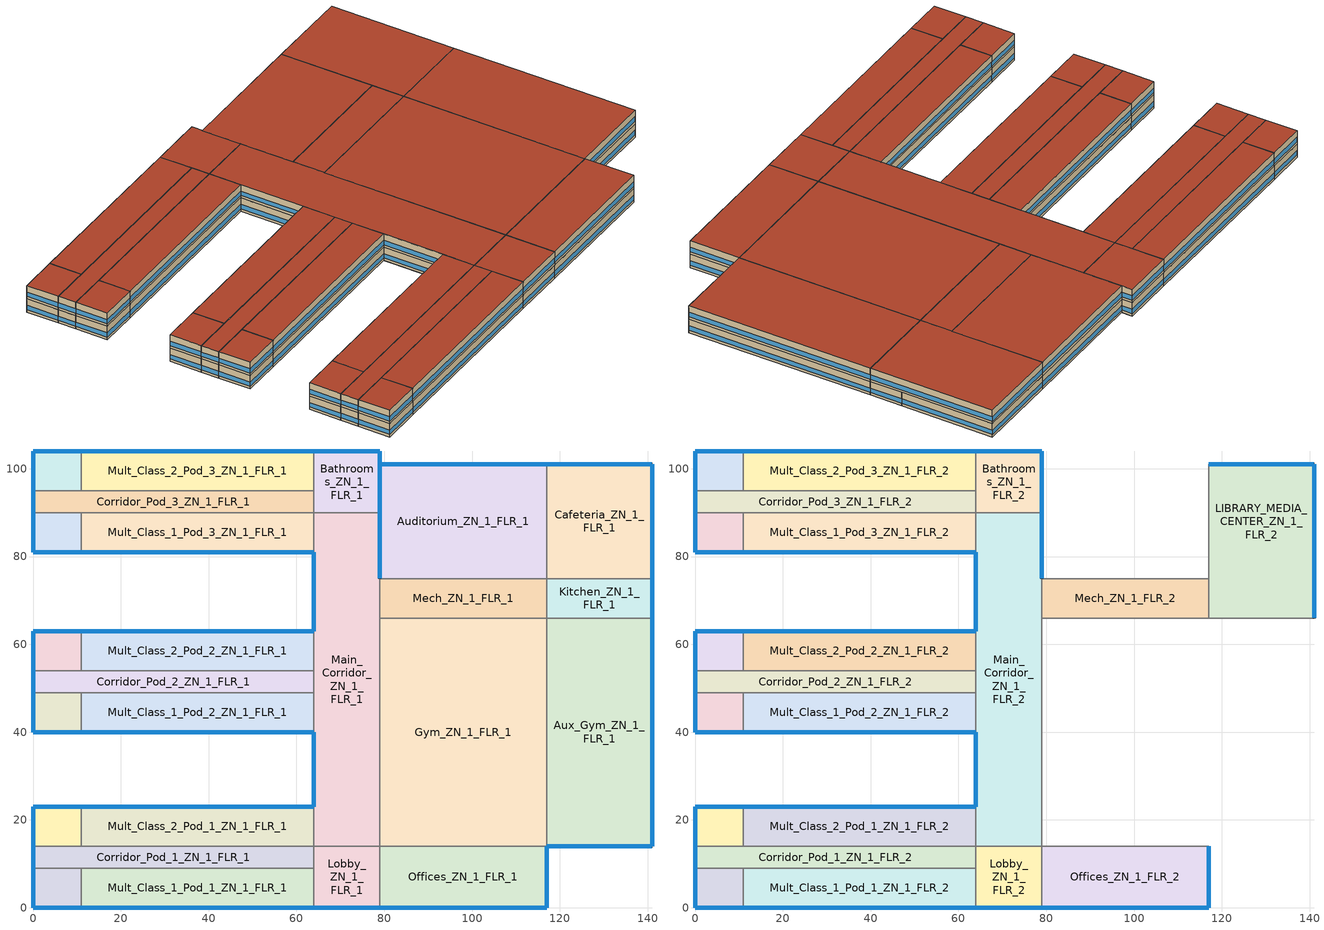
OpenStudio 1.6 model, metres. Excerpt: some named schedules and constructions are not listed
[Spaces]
Mult_Class_1_Pod_3_ZN_1_FLR_1
 floor ground: 64,90 64,81 11,81 11,90 z0
 wall outside: 11,81 64,81 z0:4
 wall to Main_Corridor_ZN_1_FLR_1: 64,81 64,90 z0:4
 wall to Corner_Class_1_Pod_3_ZN_1_FLR_1: 11,90 11,81 z0:4
 wall to Corridor_Pod_3_ZN_1_FLR_1: 64,90 11,90 z0:4
 window: 11.03,81 63.97,81 z0.76:2.06
Aux_Gym_ZN_1_FLR_1
 floor ground: 141,66 141,14 117,14 117,66 z0
 wall outside: 117,14 141,14 141,66 z4:8; 117,14 141,14 141,66 z0:4
 wall to Kitchen_ZN_1_FLR_1: 141,66 117,66 z0:4
 wall to LIBRARY_MEDIA_CENTER_ZN_1_FLR_2: 141,66 117,66 z4:8
 wall to Gym_ZN_1_FLR_1: 117,66 117,14 z0:4; 117,66 117,14 z4:8
 window: 117.03,14 140.97,14 / 141,14.03 141,65.97 z0.76:2.06; 117.03,14 140.97,14 / 141,14.03 141,65.97 z4.76:6.06
 roof outside: 141,14 141,66 117,66 117,14 z8
Corner_Class_1_Pod_3_ZN_1_FLR_1
 floor ground: 11,90 11,81 0,81 0,90 z0
 wall outside: 0,90 0,81 11,81 z0:4
 wall to Corridor_Pod_3_ZN_1_FLR_1: 11,90 0,90 z0:4
 window: 0.03,81 10.97,81 / 0,89.97 0,81.03 z0.76:2.06
Main_Corridor_ZN_1_FLR_1
 floor ground: 79,90 79,14 64,14 64,90 z0
 wall outside: 64,81 64,63 / 64,40 64,23 / 79,75 79,90 z0:4
 wall to Mult_Class_2_Pod_2_ZN_1_FLR_1: 64,63 64,54 z0:4
 wall to Mult_Class_1_Pod_2_ZN_1_FLR_1: 64,49 64,40 z0:4
 wall to Gym_ZN_1_FLR_1: 79,14 79,66 z0:4
 wall to Lobby_ZN_1_FLR_1: 64,14 79,14 z0:4
 wall to Corridor_Pod_2_ZN_1_FLR_1: 64,54 64,49 z0:4
 wall to Mech_ZN_1_FLR_1: 79,66 79,75 z0:4
 wall to Bathrooms_ZN_1_FLR_1: 79,90 64,90 z0:4
 wall to Mult_Class_2_Pod_1_ZN_1_FLR_1: 64,23 64,14 z0:4
 window: 64,39.97 64,23.03 / 79,75.03 79,89.97 / 64,80.97 64,63.03 z0.76:2.06
Auditorium_ZN_1_FLR_1
 floor ground: 117,101 117,75 79,75 79,101 z0
 wall outside: 117,101 79,101 79,75 z0:4; 117,101 79,101 79,75 z4:8
 wall to Mech_ZN_1_FLR_2: 79,75 117,75 z4:8
 wall to Mech_ZN_1_FLR_1: 79,75 117,75 z0:4
 wall to LIBRARY_MEDIA_CENTER_ZN_1_FLR_2: 117,75 117,101 z4:8
 wall to Cafeteria_ZN_1_FLR_1: 117,75 117,101 z0:4
 window: 116.97,101 79.03,101 / 79,100.97 79,75.03 z0.76:2.06; 116.97,101 79.03,101 / 79,100.97 79,75.03 z4.76:6.06
 roof outside: 117,75 117,101 79,101 79,75 z8
Mult_Class_2_Pod_3_ZN_1_FLR_1
 floor ground: 64,104 64,95 11,95 11,104 z0
 wall outside: 64,104 11,104 z0:4
 wall to Corner_Class_2_Pod_3_ZN_1_FLR_1: 11,104 11,95 z0:4
 wall to Corridor_Pod_3_ZN_1_FLR_1: 11,95 64,95 z0:4
 wall to Bathrooms_ZN_1_FLR_1: 64,95 64,104 z0:4
 window: 63.97,104 11.03,104 z0.76:2.06
Kitchen_ZN_1_FLR_1
 floor ground: 141,75 141,66 117,66 117,75 z0
 wall outside: 141,66 141,75 z0:4
 wall to Cafeteria_ZN_1_FLR_1: 141,75 117,75 z0:4
 wall to Mech_ZN_1_FLR_1: 117,75 117,66 z0:4
 window: 141,66.03 141,74.97 z0.76:2.06
Mult_Class_2_Pod_1_ZN_1_FLR_1
 floor ground: 64,23 64,14 11,14 11,23 z0
 wall outside: 64,23 11,23 z0:4
 wall to Corridor_Pod_1_ZN_1_FLR_1: 11,14 64,14 z0:4
 wall to Corner_Class_2_Pod_1_ZN_1_FLR_1: 11,23 11,14 z0:4
 window: 63.97,23 11.03,23 z0.76:2.06
Corridor_Pod_3_ZN_1_FLR_1
 floor ground: 64,95 64,90 0,90 0,95 z0
 wall outside: 0,95 0,90 z0:4
 wall to Bathrooms_ZN_1_FLR_1: 64,90 64,95 z0:4
 wall to Corner_Class_2_Pod_3_ZN_1_FLR_1: 11,95 0,95 z0:4
 window: 0,94.97 0,90.03 z0.76:2.07
Corridor_Pod_1_ZN_1_FLR_1
 floor ground: 64,14 64,9 0,9 0,14 z0
 wall outside: 0,14 0,9 z0:4
 wall to Corner_Class_2_Pod_1_ZN_1_FLR_1: 11,14 0,14 z0:4
 wall to Mult_Class_1_Pod_1_ZN_1_FLR_1: 11,9 64,9 z0:4
 wall to Lobby_ZN_1_FLR_1: 64,9 64,14 z0:4
 wall to Corner_Class_1_Pod_1_ZN_1_FLR_1: 0,9 11,9 z0:4
 window: 0,13.97 0,9.03 z0.76:2.07
Gym_ZN_1_FLR_1
 floor ground: 117,66 117,14 79,14 79,66 z0
 wall to Main_Corridor_ZN_1_FLR_2: 79,66 79,14 z4:8
 wall to Mech_ZN_1_FLR_2: 117,66 79,66 z4:8
 wall to Mech_ZN_1_FLR_1: 117,66 79,66 z0:4
 wall to Offices_ZN_1_FLR_1: 79,14 117,14 z0:4
 wall to Offices_ZN_1_FLR_2: 79,14 117,14 z4:8
 roof outside: 117,14 117,66 79,66 79,14 z8
Offices_ZN_1_FLR_1
 floor ground: 117,14 117,0 79,0 79,14 z0
 wall outside: 79,0 117,0 117,14 z0:4
 wall to Lobby_ZN_1_FLR_1: 79,14 79,0 z0:4
 window: 79.03,0 116.97,0 / 117,0.03 117,13.97 z0.76:2.06
Mult_Class_1_Pod_2_ZN_1_FLR_1
 floor ground: 64,49 64,40 11,40 11,49 z0
 wall outside: 11,40 64,40 z0:4
 wall to Corridor_Pod_2_ZN_1_FLR_1: 64,49 11,49 z0:4
 wall to Corner_Class_1_Pod_2_ZN_1_FLR_1: 11,49 11,40 z0:4
 window: 11.03,40 63.97,40 z0.76:2.06
Lobby_ZN_1_FLR_1
 floor ground: 79,14 79,0 64,0 64,14 z0
 wall outside: 64,0 79,0 z0:4
 wall to Mult_Class_1_Pod_1_ZN_1_FLR_1: 64,9 64,0 z0:4
 window: 64.03,0 78.97,0 z0.76:2.06
Bathrooms_ZN_1_FLR_1
 floor ground: 79,104 79,90 64,90 64,104 z0
 wall outside: 79,90 79,101 79,104 64,104 z0:4
 window: 79,101.03 79,103.97 z0.76:2.08; 78.97,104 64.03,104 / 79,90.03 79,100.97 z0.76:2.06
Corner_Class_2_Pod_1_ZN_1_FLR_1
 floor ground: 11,23 11,14 0,14 0,23 z0
 wall outside: 11,23 0,23 0,14 z0:4
 window: 10.97,23 0.03,23 / 0,22.97 0,14.03 z0.76:2.06
Corner_Class_2_Pod_3_ZN_1_FLR_1
 floor ground: 11,104 11,95 0,95 0,104 z0
 wall outside: 11,104 0,104 0,95 z0:4
 window: 0,103.97 0,95.03 / 10.97,104 0.03,104 z0.76:2.06
Corner_Class_1_Pod_2_ZN_1_FLR_1
 floor ground: 11,49 11,40 0,40 0,49 z0
 wall outside: 0,49 0,40 11,40 z0:4
 wall to Corridor_Pod_2_ZN_1_FLR_1: 11,49 0,49 z0:4
 window: 0.03,40 10.97,40 / 0,48.97 0,40.03 z0.76:2.06
Mech_ZN_1_FLR_1
 floor ground: 117,75 117,66 79,66 79,75 z0
Corner_Class_1_Pod_1_ZN_1_FLR_1
 floor ground: 11,9 11,0 0,0 0,9 z0
 wall outside: 0,9 0,0 11,0 z0:4
 wall to Mult_Class_1_Pod_1_ZN_1_FLR_1: 11,0 11,9 z0:4
 window: 0,8.97 0,0.03 / 0.03,0 10.97,0 z0.76:2.06
Cafeteria_ZN_1_FLR_1
 floor ground: 141,101 141,75 117,75 117,101 z0
 wall outside: 141,75 141,101 117,101 z0:4
 window: 140.97,101 117.03,101 / 141,75.03 141,100.97 z0.76:2.06
Mult_Class_1_Pod_1_ZN_1_FLR_1
 floor ground: 64,9 64,0 11,0 11,9 z0
 wall outside: 11,0 64,0 z0:4
 window: 11.03,0 63.97,0 z0.76:2.06
Mult_Class_2_Pod_2_ZN_1_FLR_1
 floor ground: 64,63 64,54 11,54 11,63 z0
 wall outside: 64,63 11,63 z0:4
 wall to Corridor_Pod_2_ZN_1_FLR_1: 11,54 64,54 z0:4
 wall to Corner_Class_2_Pod_2_ZN_1_FLR_1: 11,63 11,54 z0:4
 window: 63.97,63 11.03,63 z0.76:2.06
Corner_Class_2_Pod_2_ZN_1_FLR_1
 floor ground: 11,63 11,54 0,54 0,63 z0
 wall outside: 11,63 0,63 0,54 z0:4
 wall to Corridor_Pod_2_ZN_1_FLR_1: 0,54 11,54 z0:4
 window: 10.97,63 0.03,63 / 0,62.97 0,54.03 z0.76:2.06
Corridor_Pod_2_ZN_1_FLR_1
 floor ground: 64,54 64,49 0,49 0,54 z0
 wall outside: 0,54 0,49 z0:4
 window: 0,53.97 0,49.03 z0.76:2.07
Lobby_ZN_1_FLR_2
 floor to Lobby_ZN_1_FLR_1: 79,14 79,0 64,0 64,14 z4
 wall outside: 64,0 79,0 z4:8
 wall to Main_Corridor_ZN_1_FLR_2: 79,14 64,14 z4:8
 wall to Mult_Class_1_Pod_1_ZN_1_FLR_2: 64,9 64,0 z4:8
 wall to Corridor_Pod_1_ZN_1_FLR_2: 64,14 64,9 z4:8
 wall to Offices_ZN_1_FLR_2: 79,0 79,14 z4:8
 window: 64.03,0 78.97,0 z4.76:6.06
 roof outside: 79,0 79,14 64,14 64,0 z8
Main_Corridor_ZN_1_FLR_2
 floor to Main_Corridor_ZN_1_FLR_1: 79,90 79,14 64,14 64,90 z4
 wall outside: 64,81 64,63 / 64,40 64,23 / 79,75 79,90 z4:8
 wall to Mult_Class_1_Pod_3_ZN_1_FLR_2: 64,90 64,81 z4:8
 wall to Corridor_Pod_2_ZN_1_FLR_2: 64,54 64,49 z4:8
 wall to Mult_Class_1_Pod_2_ZN_1_FLR_2: 64,49 64,40 z4:8
 wall to Mech_ZN_1_FLR_2: 79,66 79,75 z4:8
 wall to Mult_Class_2_Pod_1_ZN_1_FLR_2: 64,23 64,14 z4:8
 wall to Mult_Class_2_Pod_2_ZN_1_FLR_2: 64,63 64,54 z4:8
 wall to Bathrooms_ZN_1_FLR_2: 79,90 64,90 z4:8
 window: 79,75.03 79,89.97 / 64,39.97 64,23.03 / 64,80.97 64,63.03 z4.76:6.06
 roof outside: 79,14 79,90 64,90 64,14 z8
Corridor_Pod_2_ZN_1_FLR_2
 floor to Corridor_Pod_2_ZN_1_FLR_1: 64,54 64,49 0,49 0,54 z4
 wall outside: 0,54 0,49 z4:8
 wall to Corner_Class_1_Pod_2_ZN_1_FLR_2: 0,49 11,49 z4:8
 wall to Corner_Class_2_Pod_2_ZN_1_FLR_2: 11,54 0,54 z4:8
 wall to Mult_Class_2_Pod_2_ZN_1_FLR_2: 64,54 11,54 z4:8
 wall to Mult_Class_1_Pod_2_ZN_1_FLR_2: 11,49 64,49 z4:8
 window: 0,53.97 0,49.03 z4.76:6.07
 roof outside: 64,49 64,54 0,54 0,49 z8
Mult_Class_2_Pod_2_ZN_1_FLR_2
 floor to Mult_Class_2_Pod_2_ZN_1_FLR_1: 64,63 64,54 11,54 11,63 z4
 wall outside: 64,63 11,63 z4:8
 wall to Corner_Class_2_Pod_2_ZN_1_FLR_2: 11,63 11,54 z4:8
 window: 63.97,63 11.03,63 z4.76:6.06
 roof outside: 64,54 64,63 11,63 11,54 z8
Mult_Class_2_Pod_1_ZN_1_FLR_2
 floor to Mult_Class_2_Pod_1_ZN_1_FLR_1: 64,23 64,14 11,14 11,23 z4
 wall outside: 64,23 11,23 z4:8
 wall to Corridor_Pod_1_ZN_1_FLR_2: 11,14 64,14 z4:8
 wall to Corner_Class_2_Pod_1_ZN_1_FLR_2: 11,23 11,14 z4:8
 window: 63.97,23 11.03,23 z4.76:6.06
 roof outside: 64,14 64,23 11,23 11,14 z8
Bathrooms_ZN_1_FLR_2
 floor to Bathrooms_ZN_1_FLR_1: 79,104 79,90 64,90 64,104 z4
 wall outside: 79,90 79,101 79,104 64,104 z4:8
 wall to Mult_Class_2_Pod_3_ZN_1_FLR_2: 64,104 64,95 z4:8
 wall to Corridor_Pod_3_ZN_1_FLR_2: 64,95 64,90 z4:8
 window: 78.97,104 64.03,104 / 79,90.03 79,100.97 z4.76:6.06; 79,101.03 79,103.97 z4.76:6.08
 roof outside: 79,90 79,104 64,104 64,90 z8
LIBRARY_MEDIA_CENTER_ZN_1_FLR_2
 floor to Cafeteria_ZN_1_FLR_1: 141,101 141,75 117,75 117,101 z4
 floor to Kitchen_ZN_1_FLR_1: 141,75 141,66 117,66 117,75 z4
 wall outside: 141,66 141,101 117,101 z4:8
 wall to Mech_ZN_1_FLR_2: 117,75 117,66 z4:8
 window: 141,66.03 141,100.97 / 140.97,101 117.03,101 z4.76:6.06
 roof outside: 141,66 141,101 117,101 117,66 z8
Mult_Class_1_Pod_2_ZN_1_FLR_2
 floor to Mult_Class_1_Pod_2_ZN_1_FLR_1: 64,49 64,40 11,40 11,49 z4
 wall outside: 11,40 64,40 z4:8
 wall to Corner_Class_1_Pod_2_ZN_1_FLR_2: 11,49 11,40 z4:8
 window: 11.03,40 63.97,40 z4.76:6.06
 roof outside: 64,40 64,49 11,49 11,40 z8
Corner_Class_1_Pod_2_ZN_1_FLR_2
 floor to Corner_Class_1_Pod_2_ZN_1_FLR_1: 11,49 11,40 0,40 0,49 z4
 wall outside: 0,49 0,40 11,40 z4:8
 window: 0,48.97 0,40.03 / 0.03,40 10.97,40 z4.76:6.06
 roof outside: 11,40 11,49 0,49 0,40 z8
Offices_ZN_1_FLR_2
 floor to Offices_ZN_1_FLR_1: 117,14 117,0 79,0 79,14 z4
 wall outside: 79,0 117,0 117,14 z4:8
 window: 117,0.03 117,13.97 / 79.03,0 116.97,0 z4.76:6.06
 roof outside: 117,0 117,14 79,14 79,0 z8
Corner_Class_2_Pod_1_ZN_1_FLR_2
 floor to Corner_Class_2_Pod_1_ZN_1_FLR_1: 11,23 11,14 0,14 0,23 z4
 wall outside: 11,23 0,23 0,14 z4:8
 wall to Corridor_Pod_1_ZN_1_FLR_2: 0,14 11,14 z4:8
 window: 10.97,23 0.03,23 / 0,22.97 0,14.03 z4.76:6.06
 roof outside: 11,14 11,23 0,23 0,14 z8
Mult_Class_1_Pod_1_ZN_1_FLR_2
 floor to Mult_Class_1_Pod_1_ZN_1_FLR_1: 64,9 64,0 11,0 11,9 z4
 wall outside: 11,0 64,0 z4:8
 wall to Corner_Class_1_Pod_1_ZN_1_FLR_2: 11,9 11,0 z4:8
 wall to Corridor_Pod_1_ZN_1_FLR_2: 64,9 11,9 z4:8
 window: 11.03,0 63.97,0 z4.76:6.06
 roof outside: 64,0 64,9 11,9 11,0 z8
Corridor_Pod_3_ZN_1_FLR_2
 floor to Corridor_Pod_3_ZN_1_FLR_1: 64,95 64,90 0,90 0,95 z4
 wall outside: 0,95 0,90 z4:8
 wall to Corner_Class_2_Pod_3_ZN_1_FLR_2: 11,95 0,95 z4:8
 wall to Mult_Class_1_Pod_3_ZN_1_FLR_2: 11,90 64,90 z4:8
 wall to Mult_Class_2_Pod_3_ZN_1_FLR_2: 64,95 11,95 z4:8
 wall to Corner_Class_1_Pod_3_ZN_1_FLR_2: 0,90 11,90 z4:8
 window: 0,94.97 0,90.03 z4.76:6.07
 roof outside: 64,90 64,95 0,95 0,90 z8
Mech_ZN_1_FLR_2
 floor to Mech_ZN_1_FLR_1: 117,75 117,66 79,66 79,75 z4
 roof outside: 117,66 117,75 79,75 79,66 z8
Corner_Class_1_Pod_1_ZN_1_FLR_2
 floor to Corner_Class_1_Pod_1_ZN_1_FLR_1: 11,9 11,0 0,0 0,9 z4
 wall outside: 0,9 0,0 11,0 z4:8
 wall to Corridor_Pod_1_ZN_1_FLR_2: 11,9 0,9 z4:8
 window: 0.03,0 10.97,0 / 0,8.97 0,0.03 z4.76:6.06
 roof outside: 11,0 11,9 0,9 0,0 z8
Mult_Class_1_Pod_3_ZN_1_FLR_2
 floor to Mult_Class_1_Pod_3_ZN_1_FLR_1: 64,90 64,81 11,81 11,90 z4
 wall outside: 11,81 64,81 z4:8
 wall to Corner_Class_1_Pod_3_ZN_1_FLR_2: 11,90 11,81 z4:8
 window: 11.03,81 63.97,81 z4.76:6.06
 roof outside: 64,81 64,90 11,90 11,81 z8
Corridor_Pod_1_ZN_1_FLR_2
 floor to Corridor_Pod_1_ZN_1_FLR_1: 64,14 64,9 0,9 0,14 z4
 wall outside: 0,14 0,9 z4:8
 window: 0,13.97 0,9.03 z4.76:6.07
 roof outside: 64,9 64,14 0,14 0,9 z8
Corner_Class_2_Pod_3_ZN_1_FLR_2
 floor to Corner_Class_2_Pod_3_ZN_1_FLR_1: 11,104 11,95 0,95 0,104 z4
 wall outside: 11,104 0,104 0,95 z4:8
 wall to Mult_Class_2_Pod_3_ZN_1_FLR_2: 11,95 11,104 z4:8
 window: 0,103.97 0,95.03 / 10.97,104 0.03,104 z4.76:6.06
 roof outside: 11,95 11,104 0,104 0,95 z8
Corner_Class_1_Pod_3_ZN_1_FLR_2
 floor to Corner_Class_1_Pod_3_ZN_1_FLR_1: 11,90 11,81 0,81 0,90 z4
 wall outside: 0,90 0,81 11,81 z4:8
 window: 0,89.97 0,81.03 / 0.03,81 10.97,81 z4.76:6.06
 roof outside: 11,81 11,90 0,90 0,81 z8
Corner_Class_2_Pod_2_ZN_1_FLR_2
 floor to Corner_Class_2_Pod_2_ZN_1_FLR_1: 11,63 11,54 0,54 0,63 z4
 wall outside: 11,63 0,63 0,54 z4:8
 window: 0,62.97 0,54.03 / 10.97,63 0.03,63 z4.76:6.06
 roof outside: 11,54 11,63 0,63 0,54 z8
Mult_Class_2_Pod_3_ZN_1_FLR_2
 floor to Mult_Class_2_Pod_3_ZN_1_FLR_1: 64,104 64,95 11,95 11,104 z4
 wall outside: 64,104 11,104 z4:8
 window: 63.97,104 11.03,104 z4.76:6.06
 roof outside: 64,95 64,104 11,104 11,95 z8
[Site]
Calgary Int'l_AB_CAN: Latitude {deg}=51.12; Longitude {deg}=-114.02; Time Zone {hr}=-7; Elevation {m}=1084; Terrain=City
[Building]
c:/test//SecondarySchool.osm: North Axis {deg}=0; Default Construction Set=DND-Concrete at climate 7a
[Site:WaterMainsTemperature]
Calculation Method=Correlation; Annual Average Outdoor Air Temperature {C}=3.94167; Maximum Difference In Monthly Average Outdoor Air Temperatures {deltaC}=25
[SizingPeriod:DesignDay] Barometric Pressure {Pa}=88963; Sky Clearness=0; Rain Indicator=0; Snow Indicator=0; Day of Month=21; Daylight Saving Time Indicator=0; Humidity Indicating Type=Wetbulb; Dry-Bulb Temperature Range Modifier Type=DefaultMultipliers
Name | Maximum Dry-Bulb Temperature {C} | Daily Dry-Bulb Temperature Range {deltaC} | Humidity Indicating Conditions at Maximum Dry-Bulb {BasedOnField A3} | Wind Speed {m/s} | Wind Direction {deg} | Month | Day Type | Solar Model Indicator | ASHRAE Taub | ASHRAE Taud
Calgary Int'l Ann Clg .4% Condns DB=>MWB | 28.6 | 12.3 | 15.7 | 4.6 | 160 | 7 | SummerDesignDay | ASHRAETau | 0.341 | 2.408
Calgary Int'l Ann Htg 99.6% Condns DB | -29.1 | 0 | -29.1 | 2.9 | 0 | 1 | WinterDesignDay | ASHRAEClearSky
Calgary Int'l Ann Clg .4% Condns WB=>MDB | 25.4 | 12.3 | 17.3 | 4.6 | 160 | 7 | SummerDesignDay | ASHRAETau | 0.341 | 2.408
[DefaultConstructionSet]
DND-Concrete at climate 7a: Default Exterior Surface Constructions=DND-Concrete at climate 7a; Default Interior Surface Constructions=000_Interior_DefSurfCons 12; Default Ground Contact Surface Constructions=DND-Concrete at climate 7a 1; Default Exterior SubSurface Constructions=DND-Concrete at climate 7a; Default Interior SubSurface Constructions=000_Interior_DefSubCons 12; Interior Partition Construction=000_Interior Partition
[DefaultSurfaceConstructions]
Name | Floor Construction | Wall Construction | Roof Ceiling Construction
000_Interior_DefSurfCons 12 | 000_Interior Floor | 000_Interior Wall | 000_Interior Ceiling
DND-Concrete at climate 7a | Customized opaque construction {a4e47e8b-9e09-4e5f-99bc-ec389d36c142} to conductance of 0.162 | Customized opaque construction {7e0e8517-1978-47b6-b5c4-ed5cdfad132d} to conductance of 0.21 | Customized opaque construction {91dd3ad6-c4ed-446f-862c-ba0d466af804} to conductance of 0.162
DND-Concrete at climate 7a 1 | Customized opaque construction {886fa21d-1e43-4610-9e3d-a19a7f328003} to conductance of 0.757 | Customized opaque construction {d8697925-f35f-464e-b3ed-13406df1dc88} to conductance of 0.284 | Customized opaque construction {a4e47e8b-9e09-4e5f-99bc-ec389d36c142} to conductance of 0.284
[DefaultSubSurfaceConstructions]
Name | Fixed Window Construction | Operable Window Construction | Door Construction | Glass Door Construction | Skylight Construction | Tubular Daylight Dome Construction | Tubular Daylight Diffuser Construction | Overhead Door Construction
000_Interior_DefSubCons 12 | 000_Interior Window | 000_Interior Window | 000_Interior Door | 000_Exterior Window | 000_Exterior Window | 000_Interior Window | 000_Interior Window
DND-Concrete at climate 7a | Customized Fenestration: cond=0.220 tvis=0.210 tsol=0.500 | Customized Fenestration: cond=0.220 tvis=0.210 tsol=0.500 | Customized opaque construction {817e4dd6-990c-4eea-94df-b19237fae46e} to conductance of 2.2 | Customized Fenestration: cond=0.220 tvis=0.210 tsol=0.500 | Customized Fenestration: cond=0.220 tvis=0.210 tsol=0.500 | Customized Fenestration: cond=0.220 tvis=0.210 tsol=0.500 | Customized Fenestration: cond=0.220 tvis=0.210 tsol=0.500 | Customized opaque construction {0dab842d-a36e-49f3-8818-1a9c34399617} to conductance of 2.2
[Construction]
000_Interior Partition; 000_Interior Door: 000_G05 25mm wood
000_Interior Floor: 000_F16 Acoustic tile, 000_F05 Ceiling air space resistance, 000_M11 100mm lightweight concrete
000_Interior Wall: 000_G01a 19mm gypsum board, 000_F04 Wall air space resistance, 000_G01a 19mm gypsum board
000_Interior Ceiling: 000_M11 100mm lightweight concrete, 000_F05 Ceiling air space resistance, 000_F16 Acoustic tile
000_Interior Window: 000_Clear 3mm
000_Exterior Window: 000_Clear 3mm, 000_Air 13mm, 000_Clear 3mm
Customized Fenestration: cond=0.220 tvis=0.210 tsol=0.500: Customized Fenestration:: cond=0.220 tvis=0.210 tsol=0.500
[Material]
Name | Roughness | Thickness | Conductivity | Density | Specific Heat
000_G05 25mm wood | MediumSmooth | 0.0254 | 0.15 | 608 | 1630
000_G01a 19mm gypsum board | MediumSmooth | 0.019 | 0.16 | 800 | 1090
000_F16 Acoustic tile | MediumSmooth | 0.0191 | 0.06 | 368 | 590
000_M11 100mm lightweight concrete | MediumRough | 0.1016 | 0.53 | 1280 | 840
[Material:AirGap]
Name | Thermal Resistance
000_F05 Ceiling air space resistance | 0.18
000_F04 Wall air space resistance | 0.15
[WindowMaterial:SimpleGlazingSystem]
Customized Fenestration:: cond=0.220 tvis=0.210 tsol=0.500: U-Factor {W/m2-K}=2.2; Solar Heat Gain Coefficient=0.6; Visible Transmittance=0.21
[WindowMaterial:Glazing]
000_Clear 3mm: Optical Data Type=SpectralAverage; Thickness=0.003; Solar Transmittance at Normal Incidence=0.837; Front Side Solar Reflectance at Normal Incidence=0.075; Back Side Solar Reflectance at Normal Incidence=0.075; Visible Transmittance at Normal Incidence=0.898; Front Side Visible Reflectance at Normal Incidence=0.081; Back Side Visible Reflectance at Normal Incidence=0.081; Infrared Transmittance at Normal Incidence=0; Front Side Infrared Hemispherical Emissivity=0.84; Back Side Infrared Hemispherical Emissivity=0.84; Conductivity=0.9
[WindowMaterial:Gas]
000_Air 13mm: Gas Type=Air; Thickness=0.0127
[ThermalZone] Multiplier=1; Use Ideal Air Loads=Yes
Name | Thermostat
Mult_Class_2_Pod_1_ZN_1_FLR_2 Thermal Zone; Mult_Class_1_Pod_3_ZN_1_FLR_1 Thermal Zone; Corner_Class_1_Pod_3_ZN_1_FLR_1 Thermal Zone; Main_Corridor_ZN_1_FLR_1 Thermal Zone; Mult_Class_1_Pod_1_ZN_1_FLR_1 Thermal Zone; Corner_Class_2_Pod_1_ZN_1_FLR_2 Thermal Zone; Mult_Class_2_Pod_2_ZN_1_FLR_2 Thermal Zone; Mult_Class_1_Pod_2_ZN_1_FLR_2 Thermal Zone; Mult_Class_2_Pod_3_ZN_1_FLR_1 Thermal Zone; Main_Corridor_ZN_1_FLR_2 Thermal Zone; Mult_Class_2_Pod_1_ZN_1_FLR_1 Thermal Zone; Corridor_Pod_1_ZN_1_FLR_1 Thermal Zone; Corridor_Pod_3_ZN_1_FLR_2 Thermal Zone; Corridor_Pod_3_ZN_1_FLR_1 Thermal Zone; Corner_Class_1_Pod_1_ZN_1_FLR_1 Thermal Zone; Corridor_Pod_2_ZN_1_FLR_2 Thermal Zone; Mech_ZN_1_FLR_2 Thermal Zone; Mult_Class_2_Pod_3_ZN_1_FLR_2 Thermal Zone; Mult_Class_2_Pod_2_ZN_1_FLR_1 Thermal Zone; Bathrooms_ZN_1_FLR_2 Thermal Zone; Corner_Class_2_Pod_3_ZN_1_FLR_1 Thermal Zone; Corner_Class_1_Pod_3_ZN_1_FLR_2 Thermal Zone; Mult_Class_1_Pod_2_ZN_1_FLR_1 Thermal Zone; Corner_Class_1_Pod_2_ZN_1_FLR_2 Thermal Zone; Bathrooms_ZN_1_FLR_1 Thermal Zone; Mult_Class_1_Pod_3_ZN_1_FLR_2 Thermal Zone; Corner_Class_2_Pod_3_ZN_1_FLR_2 Thermal Zone; Corner_Class_2_Pod_1_ZN_1_FLR_1 Thermal Zone; Corner_Class_1_Pod_1_ZN_1_FLR_2 Thermal Zone; Corner_Class_2_Pod_2_ZN_1_FLR_2 Thermal Zone; Corner_Class_1_Pod_2_ZN_1_FLR_1 Thermal Zone; Mult_Class_1_Pod_1_ZN_1_FLR_2 Thermal Zone; Mech_ZN_1_FLR_1 Thermal Zone; Corridor_Pod_1_ZN_1_FLR_2 Thermal Zone; Corner_Class_2_Pod_2_ZN_1_FLR_1 Thermal Zone; Corridor_Pod_2_ZN_1_FLR_1 Thermal Zone | NECB-D
Aux_Gym_ZN_1_FLR_1 Thermal Zone; Gym_ZN_1_FLR_1 Thermal Zone; Kitchen_ZN_1_FLR_1 Thermal Zone | NECB-B
Cafeteria_ZN_1_FLR_1 Thermal Zone; Lobby_ZN_1_FLR_2 Thermal Zone; Auditorium_ZN_1_FLR_1 Thermal Zone; Lobby_ZN_1_FLR_1 Thermal Zone; LIBRARY_MEDIA_CENTER_ZN_1_FLR_2 Thermal Zone | NECB-C
Offices_ZN_1_FLR_2 Thermal Zone; Offices_ZN_1_FLR_1 Thermal Zone | NECB-A
[Space] Part of Total Floor Area=Yes
Name | Space Type | Building Story | Thermal Zone
Mult_Class_2_Pod_1_ZN_1_FLR_2 | NECB-Classroom/lecture/training | 1 | Mult_Class_2_Pod_1_ZN_1_FLR_2 Thermal Zone
Mult_Class_1_Pod_3_ZN_1_FLR_1 | NECB-Classroom/lecture/training | 2 | Mult_Class_1_Pod_3_ZN_1_FLR_1 Thermal Zone
Aux_Gym_ZN_1_FLR_1 | NECB-Gym - play | 2 | Aux_Gym_ZN_1_FLR_1 Thermal Zone
Corner_Class_1_Pod_3_ZN_1_FLR_1 | NECB-Classroom/lecture/training | 2 | Corner_Class_1_Pod_3_ZN_1_FLR_1 Thermal Zone
Main_Corridor_ZN_1_FLR_1 | NECB-Corr. >= 2.4m wide-D | 2 | Main_Corridor_ZN_1_FLR_1 Thermal Zone
Gym_ZN_1_FLR_1 | NECB-Gym - play | 2 | Gym_ZN_1_FLR_1 Thermal Zone
Mult_Class_1_Pod_1_ZN_1_FLR_1 | NECB-Classroom/lecture/training | 2 | Mult_Class_1_Pod_1_ZN_1_FLR_1 Thermal Zone
Corner_Class_2_Pod_1_ZN_1_FLR_2 | NECB-Classroom/lecture/training | 1 | Corner_Class_2_Pod_1_ZN_1_FLR_2 Thermal Zone
Kitchen_ZN_1_FLR_1 | NECB-Food preparation | 2 | Kitchen_ZN_1_FLR_1 Thermal Zone
Cafeteria_ZN_1_FLR_1 | NECB-Conf./meet./multi-purpose | 2 | Cafeteria_ZN_1_FLR_1 Thermal Zone
Lobby_ZN_1_FLR_2 | NECB-Lobby - elevator | 1 | Lobby_ZN_1_FLR_2 Thermal Zone
Mult_Class_2_Pod_2_ZN_1_FLR_2 | NECB-Classroom/lecture/training | 1 | Mult_Class_2_Pod_2_ZN_1_FLR_2 Thermal Zone
Mult_Class_1_Pod_2_ZN_1_FLR_2 | NECB-Classroom/lecture/training | 1 | Mult_Class_1_Pod_2_ZN_1_FLR_2 Thermal Zone
Auditorium_ZN_1_FLR_1 | NECB-Audience - auditorium | 2 | Auditorium_ZN_1_FLR_1 Thermal Zone
Mult_Class_2_Pod_3_ZN_1_FLR_1 | NECB-Classroom/lecture/training | 2 | Mult_Class_2_Pod_3_ZN_1_FLR_1 Thermal Zone
Main_Corridor_ZN_1_FLR_2 | NECB-Corr. >= 2.4m wide-D | 1 | Main_Corridor_ZN_1_FLR_2 Thermal Zone
Mult_Class_2_Pod_1_ZN_1_FLR_1 | NECB-Classroom/lecture/training | 2 | Mult_Class_2_Pod_1_ZN_1_FLR_1 Thermal Zone
Corridor_Pod_1_ZN_1_FLR_1 | NECB-Corr. >= 2.4m wide-D | 2 | Corridor_Pod_1_ZN_1_FLR_1 Thermal Zone
Corridor_Pod_3_ZN_1_FLR_2 | NECB-Corr. >= 2.4m wide-D | 1 | Corridor_Pod_3_ZN_1_FLR_2 Thermal Zone
Corridor_Pod_3_ZN_1_FLR_1 | NECB-Corr. >= 2.4m wide-D | 2 | Corridor_Pod_3_ZN_1_FLR_1 Thermal Zone
Offices_ZN_1_FLR_2 | NECB-Office - enclosed | 1 | Offices_ZN_1_FLR_2 Thermal Zone
Corner_Class_1_Pod_1_ZN_1_FLR_1 | NECB-Classroom/lecture/training | 2 | Corner_Class_1_Pod_1_ZN_1_FLR_1 Thermal Zone
Corridor_Pod_2_ZN_1_FLR_2 | NECB-Corr. >= 2.4m wide-D | 1 | Corridor_Pod_2_ZN_1_FLR_2 Thermal Zone
Mech_ZN_1_FLR_2 | NECB-Electrical/Mechanical-D | 1 | Mech_ZN_1_FLR_2 Thermal Zone
Offices_ZN_1_FLR_1 | NECB-Office - enclosed | 2 | Offices_ZN_1_FLR_1 Thermal Zone
Mult_Class_2_Pod_3_ZN_1_FLR_2 | NECB-Classroom/lecture/training | 1 | Mult_Class_2_Pod_3_ZN_1_FLR_2 Thermal Zone
Mult_Class_2_Pod_2_ZN_1_FLR_1 | NECB-Classroom/lecture/training | 2 | Mult_Class_2_Pod_2_ZN_1_FLR_1 Thermal Zone
Bathrooms_ZN_1_FLR_2 | NECB-Washroom-D | 1 | Bathrooms_ZN_1_FLR_2 Thermal Zone
Corner_Class_2_Pod_3_ZN_1_FLR_1 | NECB-Classroom/lecture/training | 2 | Corner_Class_2_Pod_3_ZN_1_FLR_1 Thermal Zone
Corner_Class_1_Pod_3_ZN_1_FLR_2 | NECB-Classroom/lecture/training | 1 | Corner_Class_1_Pod_3_ZN_1_FLR_2 Thermal Zone
Mult_Class_1_Pod_2_ZN_1_FLR_1 | NECB-Classroom/lecture/training | 2 | Mult_Class_1_Pod_2_ZN_1_FLR_1 Thermal Zone
Lobby_ZN_1_FLR_1 | NECB-Lobby - elevator | 2 | Lobby_ZN_1_FLR_1 Thermal Zone
Corner_Class_1_Pod_2_ZN_1_FLR_2 | NECB-Classroom/lecture/training | 1 | Corner_Class_1_Pod_2_ZN_1_FLR_2 Thermal Zone
Bathrooms_ZN_1_FLR_1 | NECB-Washroom-D | 2 | Bathrooms_ZN_1_FLR_1 Thermal Zone
LIBRARY_MEDIA_CENTER_ZN_1_FLR_2 | NECB-Library - reading | 1 | LIBRARY_MEDIA_CENTER_ZN_1_FLR_2 Thermal Zone
Mult_Class_1_Pod_3_ZN_1_FLR_2 | NECB-Classroom/lecture/training | 1 | Mult_Class_1_Pod_3_ZN_1_FLR_2 Thermal Zone
Corner_Class_2_Pod_3_ZN_1_FLR_2 | NECB-Classroom/lecture/training | 1 | Corner_Class_2_Pod_3_ZN_1_FLR_2 Thermal Zone
Corner_Class_2_Pod_1_ZN_1_FLR_1 | NECB-Classroom/lecture/training | 2 | Corner_Class_2_Pod_1_ZN_1_FLR_1 Thermal Zone
Corner_Class_1_Pod_1_ZN_1_FLR_2 | NECB-Classroom/lecture/training | 1 | Corner_Class_1_Pod_1_ZN_1_FLR_2 Thermal Zone
Corner_Class_2_Pod_2_ZN_1_FLR_2 | NECB-Classroom/lecture/training | 1 | Corner_Class_2_Pod_2_ZN_1_FLR_2 Thermal Zone
Corner_Class_1_Pod_2_ZN_1_FLR_1 | NECB-Classroom/lecture/training | 2 | Corner_Class_1_Pod_2_ZN_1_FLR_1 Thermal Zone
Mult_Class_1_Pod_1_ZN_1_FLR_2 | NECB-Classroom/lecture/training | 1 | Mult_Class_1_Pod_1_ZN_1_FLR_2 Thermal Zone
Mech_ZN_1_FLR_1 | NECB-Electrical/Mechanical-D | 2 | Mech_ZN_1_FLR_1 Thermal Zone
Corridor_Pod_1_ZN_1_FLR_2 | NECB-Corr. >= 2.4m wide-D | 1 | Corridor_Pod_1_ZN_1_FLR_2 Thermal Zone
Corner_Class_2_Pod_2_ZN_1_FLR_1 | NECB-Classroom/lecture/training | 2 | Corner_Class_2_Pod_2_ZN_1_FLR_1 Thermal Zone
Corridor_Pod_2_ZN_1_FLR_1 | NECB-Corr. >= 2.4m wide-D | 2 | Corridor_Pod_2_ZN_1_FLR_1 Thermal Zone
[BuildingStory]
1; 2
[DefaultScheduleSet] Infiltration Schedule=FRACTION_ALWAYS_ON
Name | Hours of Operation Schedule | Number of People Schedule | Lighting Schedule | Electric Equipment Schedule | Hot Water Equipment Schedule | Other Equipment Schedule
NECB-A | NECB-A-Fan | NECB-A-Occ | NECB-A-Ltg | NECB-A-Equ | NECB-A-HW | NECB-A-Proc
NECB-B | NECB-B-Fan | NECB-B-Occ | NECB-B-Ltg | NECB-B-Equ | NECB-B-HW | NECB-B-Proc
NECB-C | NECB-C-Fan | NECB-C-Occ | NECB-C-Ltg | NECB-C-Equ | NECB-C-HW | NECB-C-Proc
NECB-D | NECB-D-Fan | NECB-D-Occ | NECB-D-Ltg | NECB-D-Equ | NECB-D-HW | NECB-D-Proc
[ThermostatSetpoint:DualSetpoint]
Name | Heating Setpoint Temperature Schedule | Cooling Setpoint Temperature Schedule
NECB-A | NECB-A-Htg | NECB-A-Clg
NECB-B | NECB-B-Htg | NECB-B-Clg
NECB-C | NECB-C-Htg | NECB-C-Clg
NECB-D | NECB-D-Htg | NECB-D-Clg
[People:Definition] Number of People Calculation Method=Area/Person; Fraction Radiant=0.3
Name | Space Floor Area per Person {m2/person}
NECB-Audience - auditorium-sched-C-people-def; NECB-Conf./meet./multi-purpose-sched-C-people-def; NECB-Gym - play-sched-B-people-def | 5
NECB-Classroom/lecture/training-sched-D-people-def | 7.5
NECB-Corr. >= 2.4m wide-sched-D-people-def | 100
NECB-Electrical/Mechanical-sched-D-people-def | 200
NECB-Food preparation-sched-B-people-def; NECB-Office - enclosed-sched-A-people-def; NECB-Library - reading-sched-C-people-def | 20
NECB-Lobby - elevator-sched-C-people-def | 10
NECB-Washroom-sched-D-people-def | 30
[ElectricEquipment:Definition] Design Level Calculation Method=Watts/Area
Name | Watts per Space Floor Area {W/m2}
NECB-Audience - auditorium-sched-C-elec-def | 2.5
NECB-Classroom/lecture/training-sched-D-elec-def | 5
NECB-Conf./meet./multi-purpose-sched-C-elec-def; NECB-Electrical/Mechanical-sched-D-elec-def; NECB-Lobby - elevator-sched-C-elec-def; NECB-Washroom-sched-D-elec-def; NECB-Library - reading-sched-C-elec-def | 1
NECB-Food preparation-sched-B-elec-def | 10
NECB-Office - enclosed-sched-A-elec-def | 7.5
NECB-Gym - play-sched-B-elec-def | 1.5
[People] Activity Level Schedule=activity 120W; Multiplier=1
Name | People Definition | Space or SpaceType
NECB-Audience - auditorium-sched-C-people | NECB-Audience - auditorium-sched-C-people-def | NECB-Audience - auditorium
NECB-Classroom/lecture/training-sched-D-people | NECB-Classroom/lecture/training-sched-D-people-def | NECB-Classroom/lecture/training
NECB-Conf./meet./multi-purpose-sched-C-people | NECB-Conf./meet./multi-purpose-sched-C-people-def | NECB-Conf./meet./multi-purpose
NECB-Corr. >= 2.4m wide-sched-D-people | NECB-Corr. >= 2.4m wide-sched-D-people-def | NECB-Corr. >= 2.4m wide-D
NECB-Electrical/Mechanical-sched-D-people | NECB-Electrical/Mechanical-sched-D-people-def | NECB-Electrical/Mechanical-D
NECB-Food preparation-sched-B-people | NECB-Food preparation-sched-B-people-def | NECB-Food preparation
NECB-Lobby - elevator-sched-C-people | NECB-Lobby - elevator-sched-C-people-def | NECB-Lobby - elevator
NECB-Office - enclosed-sched-A-people | NECB-Office - enclosed-sched-A-people-def | NECB-Office - enclosed
NECB-Washroom-sched-D-people | NECB-Washroom-sched-D-people-def | NECB-Washroom-D
NECB-Gym - play-sched-B-people | NECB-Gym - play-sched-B-people-def | NECB-Gym - play
NECB-Library - reading-sched-C-people | NECB-Library - reading-sched-C-people-def | NECB-Library - reading
[Lights:Definition] Design Level Calculation Method=Watts/Area
Name | Watts per Space Floor Area {W/m2}
NECB-Audience - auditorium-sched-C-lights-def | 8.5
NECB-Classroom/lecture/training-sched-D-lights-def; NECB-Electrical/Mechanical-sched-D-lights-def | 13.3
NECB-Conf./meet./multi-purpose-sched-C-lights-def | 13.2
NECB-Corr. >= 2.4m wide-sched-D-lights-def | 7.1
NECB-Food preparation-sched-B-lights-def | 10.7
NECB-Lobby - elevator-sched-C-lights-def | 6.9
NECB-Office - enclosed-sched-A-lights-def | 11.9
NECB-Washroom-sched-D-lights-def | 10.5
NECB-Gym - play-sched-B-lights-def | 12.9
NECB-Library - reading-sched-C-lights-def | 10
[Lights] Multiplier=1
Name | Lights Definition | Space or SpaceType
NECB-Audience - auditorium-sched-C-lights | NECB-Audience - auditorium-sched-C-lights-def | NECB-Audience - auditorium
NECB-Classroom/lecture/training-sched-D-lights | NECB-Classroom/lecture/training-sched-D-lights-def | NECB-Classroom/lecture/training
NECB-Conf./meet./multi-purpose-sched-C-lights | NECB-Conf./meet./multi-purpose-sched-C-lights-def | NECB-Conf./meet./multi-purpose
NECB-Corr. >= 2.4m wide-sched-D-lights | NECB-Corr. >= 2.4m wide-sched-D-lights-def | NECB-Corr. >= 2.4m wide-D
NECB-Electrical/Mechanical-sched-D-lights | NECB-Electrical/Mechanical-sched-D-lights-def | NECB-Electrical/Mechanical-D
NECB-Food preparation-sched-B-lights | NECB-Food preparation-sched-B-lights-def | NECB-Food preparation
NECB-Lobby - elevator-sched-C-lights | NECB-Lobby - elevator-sched-C-lights-def | NECB-Lobby - elevator
NECB-Office - enclosed-sched-A-lights | NECB-Office - enclosed-sched-A-lights-def | NECB-Office - enclosed
NECB-Washroom-sched-D-lights | NECB-Washroom-sched-D-lights-def | NECB-Washroom-D
NECB-Gym - play-sched-B-lights | NECB-Gym - play-sched-B-lights-def | NECB-Gym - play
NECB-Library - reading-sched-C-lights | NECB-Library - reading-sched-C-lights-def | NECB-Library - reading
[ElectricEquipment] Multiplier=1
Name | Electric Equipment Definition | Space or SpaceType
NECB-Audience - auditorium-sched-C-elec | NECB-Audience - auditorium-sched-C-elec-def | NECB-Audience - auditorium
NECB-Classroom/lecture/training-sched-D-elec | NECB-Classroom/lecture/training-sched-D-elec-def | NECB-Classroom/lecture/training
NECB-Conf./meet./multi-purpose-sched-C-elec | NECB-Conf./meet./multi-purpose-sched-C-elec-def | NECB-Conf./meet./multi-purpose
NECB-Electrical/Mechanical-sched-D-elec | NECB-Electrical/Mechanical-sched-D-elec-def | NECB-Electrical/Mechanical-D
NECB-Food preparation-sched-B-elec | NECB-Food preparation-sched-B-elec-def | NECB-Food preparation
NECB-Lobby - elevator-sched-C-elec | NECB-Lobby - elevator-sched-C-elec-def | NECB-Lobby - elevator
NECB-Office - enclosed-sched-A-elec | NECB-Office - enclosed-sched-A-elec-def | NECB-Office - enclosed
NECB-Washroom-sched-D-elec | NECB-Washroom-sched-D-elec-def | NECB-Washroom-D
NECB-Gym - play-sched-B-elec | NECB-Gym - play-sched-B-elec-def | NECB-Gym - play
NECB-Library - reading-sched-C-elec | NECB-Library - reading-sched-C-elec-def | NECB-Library - reading
[HotWaterEquipment:Definition] Design Level Calculation Method=Watts/Area
Name | Watts per Space Floor Area {W/m2}
NECB-Audience - auditorium-sched-C-dhw-def | 30
NECB-Classroom/lecture/training-sched-D-dhw-def | 65
NECB-Conf./meet./multi-purpose-sched-C-dhw-def | 45
NECB-Food preparation-sched-B-dhw-def | 120
NECB-Office - enclosed-sched-A-dhw-def; NECB-Gym - play-sched-B-dhw-def; NECB-Library - reading-sched-C-dhw-def | 90
[HotWaterEquipment] Multiplier=1
Name | Hot Water Equipment Definition | Space or SpaceType
NECB-Audience - auditorium-sched-C-dhw | NECB-Audience - auditorium-sched-C-dhw-def | NECB-Audience - auditorium
NECB-Classroom/lecture/training-sched-D-dhw | NECB-Classroom/lecture/training-sched-D-dhw-def | NECB-Classroom/lecture/training
NECB-Conf./meet./multi-purpose-sched-C-dhw | NECB-Conf./meet./multi-purpose-sched-C-dhw-def | NECB-Conf./meet./multi-purpose
NECB-Food preparation-sched-B-dhw | NECB-Food preparation-sched-B-dhw-def | NECB-Food preparation
NECB-Office - enclosed-sched-A-dhw | NECB-Office - enclosed-sched-A-dhw-def | NECB-Office - enclosed
NECB-Gym - play-sched-B-dhw | NECB-Gym - play-sched-B-dhw-def | NECB-Gym - play
NECB-Library - reading-sched-C-dhw | NECB-Library - reading-sched-C-dhw-def | NECB-Library - reading
[DesignSpecification:OutdoorAir] Outdoor Air Method=Maximum; Outdoor Air Flow per Floor Area {m3/s-m2}=0; Outdoor Air Flow Rate {m3/s}=0; Outdoor Air Flow Air Changes per Hour {1/hr}=0; Outdoor Air Flow Rate Fraction Schedule=FRACTION_ALWAYS_ON
Name | Outdoor Air Flow per Person {m3/s-person}
NECB-Audience - auditorium-sched-C-oa | 0.020586
NECB-Classroom/lecture/training-sched-D-oa | 0.0208719
NECB-Conf./meet./multi-purpose-sched-C-oa | 0.00787859
NECB-Corr. >= 2.4m wide-sched-D-oa | 0.0304977
NECB-Electrical/Mechanical-sched-D-oa | 0.0609954
NECB-Food preparation-sched-B-oa | 0.027448
NECB-Lobby - elevator-sched-C-oa | 0.041172
NECB-Office - enclosed-sched-A-oa | 0.00864102
NECB-Washroom-sched-D-oa | 0.00914931
NECB-Gym - play-sched-B-oa | 0.00762443
NECB-Library - reading-sched-C-oa | 0.0172821
[SpaceInfiltration:DesignFlowRate] Schedule=FRACTION_ALWAYS_ON; Design Flow Rate Calculation Method=Flow/ExteriorArea; Flow per Exterior Surface Area {m3/s-m2}=0.00025; Constant Term Coefficient=1; Temperature Term Coefficient=0; Velocity Term Coefficient=0; Velocity Squared Term Coefficient=0
Name | Space or SpaceType
NECB-Audience - auditorium-sched-C-inf | NECB-Audience - auditorium
NECB-Classroom/lecture/training-sched-D-inf | NECB-Classroom/lecture/training
NECB-Conf./meet./multi-purpose-sched-C-inf | NECB-Conf./meet./multi-purpose
NECB-Corr. >= 2.4m wide-sched-D-inf | NECB-Corr. >= 2.4m wide-D
NECB-Electrical/Mechanical-sched-D-inf | NECB-Electrical/Mechanical-D
NECB-Food preparation-sched-B-inf | NECB-Food preparation
NECB-Lobby - elevator-sched-C-inf | NECB-Lobby - elevator
NECB-Office - enclosed-sched-A-inf | NECB-Office - enclosed
NECB-Washroom-sched-D-inf | NECB-Washroom-D
NECB-Gym - play-sched-B-inf | NECB-Gym - play
NECB-Library - reading-sched-C-inf | NECB-Library - reading
[SpaceType]
Name | Default Schedule Set | Design Specification Outdoor Air Object
NECB-Audience - auditorium | NECB-C | NECB-Audience - auditorium-sched-C-oa
NECB-Classroom/lecture/training | NECB-D | NECB-Classroom/lecture/training-sched-D-oa
NECB-Conf./meet./multi-purpose | NECB-C | NECB-Conf./meet./multi-purpose-sched-C-oa
NECB-Corr. >= 2.4m wide-D | NECB-D | NECB-Corr. >= 2.4m wide-sched-D-oa
NECB-Electrical/Mechanical-D | NECB-D | NECB-Electrical/Mechanical-sched-D-oa
NECB-Food preparation | NECB-B | NECB-Food preparation-sched-B-oa
NECB-Lobby - elevator | NECB-C | NECB-Lobby - elevator-sched-C-oa
NECB-Office - enclosed | NECB-A | NECB-Office - enclosed-sched-A-oa
NECB-Washroom-D | NECB-D | NECB-Washroom-sched-D-oa
NECB-Gym - play | NECB-B | NECB-Gym - play-sched-B-oa
NECB-Library - reading | NECB-C | NECB-Library - reading-sched-C-oa
[Schedule:Ruleset]
Name | Default Day Schedule
FRACTION_ALWAYS_ON | Schedule Day 1
NECB-A-Occ | Schedule Day 2
NECB-A-Ltg | Schedule Day 3
NECB-A-Equ | Schedule Day 4
NECB-A-Fan | Schedule Day 5
NECB-A-Proc | Schedule Day 6
NECB-A-Clg | Schedule Day 7
NECB-A-Htg | Schedule Day 8
NECB-A-HW | Schedule Day 9
NECB-B-Occ | Schedule Day 10
NECB-B-Ltg | Schedule Day 11
NECB-B-Equ | Schedule Day 12
NECB-B-Fan | Schedule Day 13
NECB-B-Proc | Schedule Day 14
NECB-B-Clg | Schedule Day 15
NECB-B-Htg | Schedule Day 16
NECB-B-HW | Schedule Day 17
NECB-C-Occ | Schedule Day 18
NECB-C-Ltg | Schedule Day 19
NECB-C-Equ | Schedule Day 20
NECB-C-Fan | Schedule Day 21
NECB-C-Proc | Schedule Day 22
NECB-C-Clg | Schedule Day 23
NECB-C-Htg | Schedule Day 24
NECB-C-HW | Schedule Day 25
NECB-D-Occ | Schedule Day 26
NECB-D-Ltg | Schedule Day 27
NECB-D-Equ | Schedule Day 28
NECB-D-Fan | Schedule Day 29
NECB-D-Proc | Schedule Day 30
NECB-D-Clg | Schedule Day 31
NECB-D-Htg | Schedule Day 32
NECB-D-HW | Schedule Day 33
activity 120W | Schedule Day 74
[Schedule:Day]
Schedule Day 1: 1, 0, 1, 2, 0, 1, 3, 0, 1, 4, 0, 1, 5, 0, 1, 6, 0, 1, 7, 0, 1, 8, 0, 1, 9, 0, 1, 10, 0, 1, 11, 0, 1, 12, 0, 1, 13, 0, 1, 14, 0, 1, 15, 0, 1, 16, 0, 1, 17, 0, 1, 18, 0, 1, 19, 0, 1, 20, 0, 1, 21, 0, 1, 22, 0, 1, 23, 0, 1, 24, 0, 1
Schedule Day 10: 1, 0, 0.3, 2, 0, 0.1, 3, 0, 0, 4, 0, 0, 5, 0, 0, 6, 0, 0, 7, 0, 0, 8, 0, 0, 9, 0, 0, 10, 0, 0.1, 11, 0, 0.2, 12, 0, 0.5, 13, 0, 0.9, 14, 0, 0.8, 15, 0, 0.5, 16, 0, 0.2, 17, 0, 0.2, 18, 0, 0.3, 19, 0, 0.6, 20, 0, 0.9, 21, 0, 0.9, 22, 0, 0.9, 23, 0, 0.6, 24, 0, 0.4
Schedule Day 13: 1, 0, 1, 2, 0, 1, 3, 0, 0, 4, 0, 0, 5, 0, 0, 6, 0, 0, 7, 0, 0, 8, 0, 0, 9, 0, 1, 10, 0, 1, 11, 0, 1, 12, 0, 1, 13, 0, 1, 14, 0, 1, 15, 0, 1, 16, 0, 1, 17, 0, 1, 18, 0, 1, 19, 0, 1, 20, 0, 1, 21, 0, 1, 22, 0, 1, 23, 0, 1, 24, 0, 1
Schedule Day 26: 1, 0, 0, 2, 0, 0, 3, 0, 0, 4, 0, 0, 5, 0, 0, 6, 0, 0, 7, 0, 0, 8, 0, 0, 9, 0, 0.1, 10, 0, 0.9, 11, 0, 0.9, 12, 0, 0.9, 13, 0, 0.8, 14, 0, 0.8, 15, 0, 0.8, 16, 0, 0.8, 17, 0, 0.5, 18, 0, 0.2, 19, 0, 0.1, 20, 0, 0.3, 21, 0, 0.3, 22, 0, 0.3, 23, 0, 0.1, 24, 0, 0
Schedule Day 27; Schedule Day 28; Schedule Day 30: 1, 0, 0.05, 2, 0, 0.05, 3, 0, 0.05, 4, 0, 0.05, 5, 0, 0.05, 6, 0, 0.05, 7, 0, 0.05, 8, 0, 0.05, 9, 0, 0.3, 10, 0, 0.9, 11, 0, 0.9, 12, 0, 0.9, 13, 0, 0.9, 14, 0, 0.9, 15, 0, 0.9, 16, 0, 0.9, 17, 0, 0.7, 18, 0, 0.5, 19, 0, 0.5, 20, 0, 0.7, 21, 0, 0.7, 22, 0, 0.7, 23, 0, 0.3, 24, 0, 0.05
Schedule Day 29: 1, 0, 0, 2, 0, 0, 3, 0, 0, 4, 0, 0, 5, 0, 0, 6, 0, 0, 7, 0, 0, 8, 0, 1, 9, 0, 1, 10, 0, 1, 11, 0, 1, 12, 0, 1, 13, 0, 1, 14, 0, 1, 15, 0, 1, 16, 0, 1, 17, 0, 1, 18, 0, 1, 19, 0, 1, 20, 0, 1, 21, 0, 1, 22, 0, 1, 23, 0, 1, 24, 0, 0
Schedule Day 31: 1, 0, 35, 2, 0, 35, 3, 0, 35, 4, 0, 35, 5, 0, 35, 6, 0, 35, 7, 0, 35, 8, 0, 24, 9, 0, 24, 10, 0, 24, 11, 0, 24, 12, 0, 24, 13, 0, 24, 14, 0, 24, 15, 0, 24, 16, 0, 24, 17, 0, 24, 18, 0, 24, 19, 0, 24, 20, 0, 24, 21, 0, 24, 22, 0, 24, 23, 0, 24, 24, 0, 35
Schedule Day 32: 1, 0, 18, 2, 0, 18, 3, 0, 18, 4, 0, 18, 5, 0, 18, 6, 0, 18, 7, 0, 18, 8, 0, 20, 9, 0, 22, 10, 0, 22, 11, 0, 22, 12, 0, 22, 13, 0, 22, 14, 0, 22, 15, 0, 22, 16, 0, 22, 17, 0, 22, 18, 0, 22, 19, 0, 22, 20, 0, 22, 21, 0, 22, 22, 0, 22, 23, 0, 22, 24, 0, 18
Schedule Day 33: 1, 0, 0.05, 2, 0, 0.05, 3, 0, 0.05, 4, 0, 0.05, 5, 0, 0.05, 6, 0, 0.05, 7, 0, 0.05, 8, 0, 0.05, 9, 0, 0.5, 10, 0, 0.5, 11, 0, 0.9, 12, 0, 0.9, 13, 0, 0.9, 14, 0, 0.9, 15, 0, 0.9, 16, 0, 0.9, 17, 0, 0.7, 18, 0, 0.3, 19, 0, 0.5, 20, 0, 0.5, 21, 0, 0.5, 22, 0, 0.3, 23, 0, 0.05, 24, 0, 0.05
[Schedule:Rule] Date Specification Type=DateRange; Start Month=1; Start Day=1; End Month=12; End Day=31
Name | Schedule Ruleset | Rule Order | Day Schedule | Apply Sunday | Apply Monday | Apply Tuesday | Apply Wednesday | Apply Thursday | Apply Friday | Apply Saturday
wkdFRACTION_ALWAYS_ON rule | FRACTION_ALWAYS_ON | 2 | wkdFRACTION_ALWAYS_ON 1 | No | Yes | Yes | Yes | Yes | Yes | No
satFRACTION_ALWAYS_ONrule | FRACTION_ALWAYS_ON | 1 | satFRACTION_ALWAYS_ON 1 | No | No | No | No | No | No | Yes
sunFRACTION_ALWAYS_ONrule | FRACTION_ALWAYS_ON | 0 | sunFRACTION_ALWAYS_ON 1 | Yes | No | No | No | No | No | No
wkdNECB-B-Occ rule | NECB-B-Occ | 2 | wkdNECB-B-Occ 1 | No | Yes | Yes | Yes | Yes | Yes | No
satNECB-B-Occrule | NECB-B-Occ | 1 | satNECB-B-Occ 1 | No | No | No | No | No | No | Yes
sunNECB-B-Occrule | NECB-B-Occ | 0 | sunNECB-B-Occ 1 | Yes | No | No | No | No | No | No
wkdNECB-B-Fan rule | NECB-B-Fan | 2 | wkdNECB-B-Fan 1 | No | Yes | Yes | Yes | Yes | Yes | No
satNECB-B-Fanrule | NECB-B-Fan | 1 | satNECB-B-Fan 1 | No | No | No | No | No | No | Yes
sunNECB-B-Fanrule | NECB-B-Fan | 0 | sunNECB-B-Fan 1 | Yes | No | No | No | No | No | No
wkdNECB-D-Occ rule | NECB-D-Occ | 2 | wkdNECB-D-Occ 1 | No | Yes | Yes | Yes | Yes | Yes | No
satNECB-D-Occrule | NECB-D-Occ | 1 | satNECB-D-Occ 1 | No | No | No | No | No | No | Yes
sunNECB-D-Occrule | NECB-D-Occ | 0 | sunNECB-D-Occ 1 | Yes | No | No | No | No | No | No
wkdNECB-D-Ltg rule | NECB-D-Ltg | 2 | wkdNECB-D-Ltg 1 | No | Yes | Yes | Yes | Yes | Yes | No
satNECB-D-Ltgrule | NECB-D-Ltg | 1 | satNECB-D-Ltg 1 | No | No | No | No | No | No | Yes
sunNECB-D-Ltgrule | NECB-D-Ltg | 0 | sunNECB-D-Ltg 1 | Yes | No | No | No | No | No | No
wkdNECB-D-Equ rule | NECB-D-Equ | 2 | wkdNECB-D-Equ 1 | No | Yes | Yes | Yes | Yes | Yes | No
satNECB-D-Equrule | NECB-D-Equ | 1 | satNECB-D-Equ 1 | No | No | No | No | No | No | Yes
sunNECB-D-Equrule | NECB-D-Equ | 0 | sunNECB-D-Equ 1 | Yes | No | No | No | No | No | No
wkdNECB-D-Fan rule | NECB-D-Fan | 2 | wkdNECB-D-Fan 1 | No | Yes | Yes | Yes | Yes | Yes | No
satNECB-D-Fanrule | NECB-D-Fan | 1 | satNECB-D-Fan 1 | No | No | No | No | No | No | Yes
sunNECB-D-Fanrule | NECB-D-Fan | 0 | sunNECB-D-Fan 1 | Yes | No | No | No | No | No | No
wkdNECB-D-Proc rule | NECB-D-Proc | 2 | wkdNECB-D-Proc 1 | No | Yes | Yes | Yes | Yes | Yes | No
satNECB-D-Procrule | NECB-D-Proc | 1 | satNECB-D-Proc 1 | No | No | No | No | No | No | Yes
sunNECB-D-Procrule | NECB-D-Proc | 0 | sunNECB-D-Proc 1 | Yes | No | No | No | No | No | No
wkdNECB-D-Clg rule | NECB-D-Clg | 2 | wkdNECB-D-Clg 1 | No | Yes | Yes | Yes | Yes | Yes | No
satNECB-D-Clgrule | NECB-D-Clg | 1 | satNECB-D-Clg 1 | No | No | No | No | No | No | Yes
sunNECB-D-Clgrule | NECB-D-Clg | 0 | sunNECB-D-Clg 1 | Yes | No | No | No | No | No | No
wkdNECB-D-Htg rule | NECB-D-Htg | 2 | wkdNECB-D-Htg 1 | No | Yes | Yes | Yes | Yes | Yes | No
satNECB-D-Htgrule | NECB-D-Htg | 1 | satNECB-D-Htg 1 | No | No | No | No | No | No | Yes
sunNECB-D-Htgrule | NECB-D-Htg | 0 | sunNECB-D-Htg 1 | Yes | No | No | No | No | No | No
wkdNECB-D-HW rule | NECB-D-HW | 2 | wkdNECB-D-HW 1 | No | Yes | Yes | Yes | Yes | Yes | No
satNECB-D-HWrule | NECB-D-HW | 1 | satNECB-D-HW 1 | No | No | No | No | No | No | Yes
sunNECB-D-HWrule | NECB-D-HW | 0 | sunNECB-D-HW 1 | Yes | No | No | No | No | No | No
